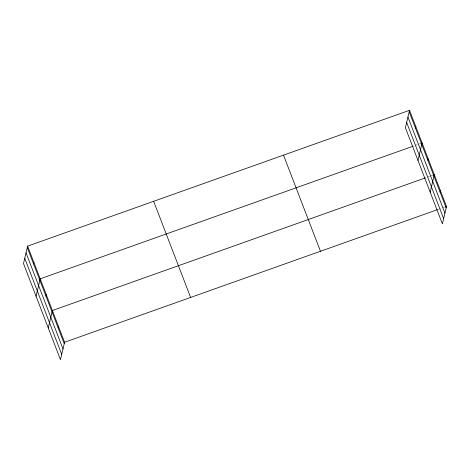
<?xml version="1.0" encoding="UTF-8"?>
<svg xmlns="http://www.w3.org/2000/svg" width="470" height="470" viewBox="0 0 470 470"><rect width="100%" height="100%" fill="white"/><g stroke="black" fill="none" stroke-linecap="round" stroke-linejoin="round"><path stroke-width="0.35" stroke-dasharray="2.35 1.76" d="M415.251 145.436L420.051 143.732M427.453 177.161L429.51 176.432M430.191 176.185L432.247 175.457M438.281 209.373L441.706 208.157M442.387 207.91L444.444 207.182"/><path stroke-width="0.7" d="M27.618 246.121L23.5 263.553L60.466 359.685L64.584 342.254L27.618 246.121L409.535 110.315L446.5 206.447L442.382 223.879L405.416 127.746L409.535 110.315M33.564 263.911L33.905 262.466M36.067 296.235L40.191 278.81L413.201 146.17M45.943 296.118L46.289 294.672M48.269 327.96L52.387 310.529L425.397 177.889M58.145 327.843L58.486 326.392M415.474 128.104L415.821 126.659M417.983 160.429L422.101 143.003L420.732 143.491M427.859 160.311L428.199 158.866M430.179 192.154L434.304 174.722L432.929 175.21M440.061 192.036L440.402 190.585M64.584 342.254L437.594 209.614M445.131 206.935L446.5 206.447M409.194 111.766L446.159 207.899M407.948 117.036L444.914 213.168M406.662 122.47L443.627 218.603M283.504 155.129L320.47 251.268M153.655 201.307L190.614 297.44M27.278 247.572L64.243 343.705M26.032 252.842L62.998 348.975M24.745 258.277L61.711 354.409"/></g></svg>
